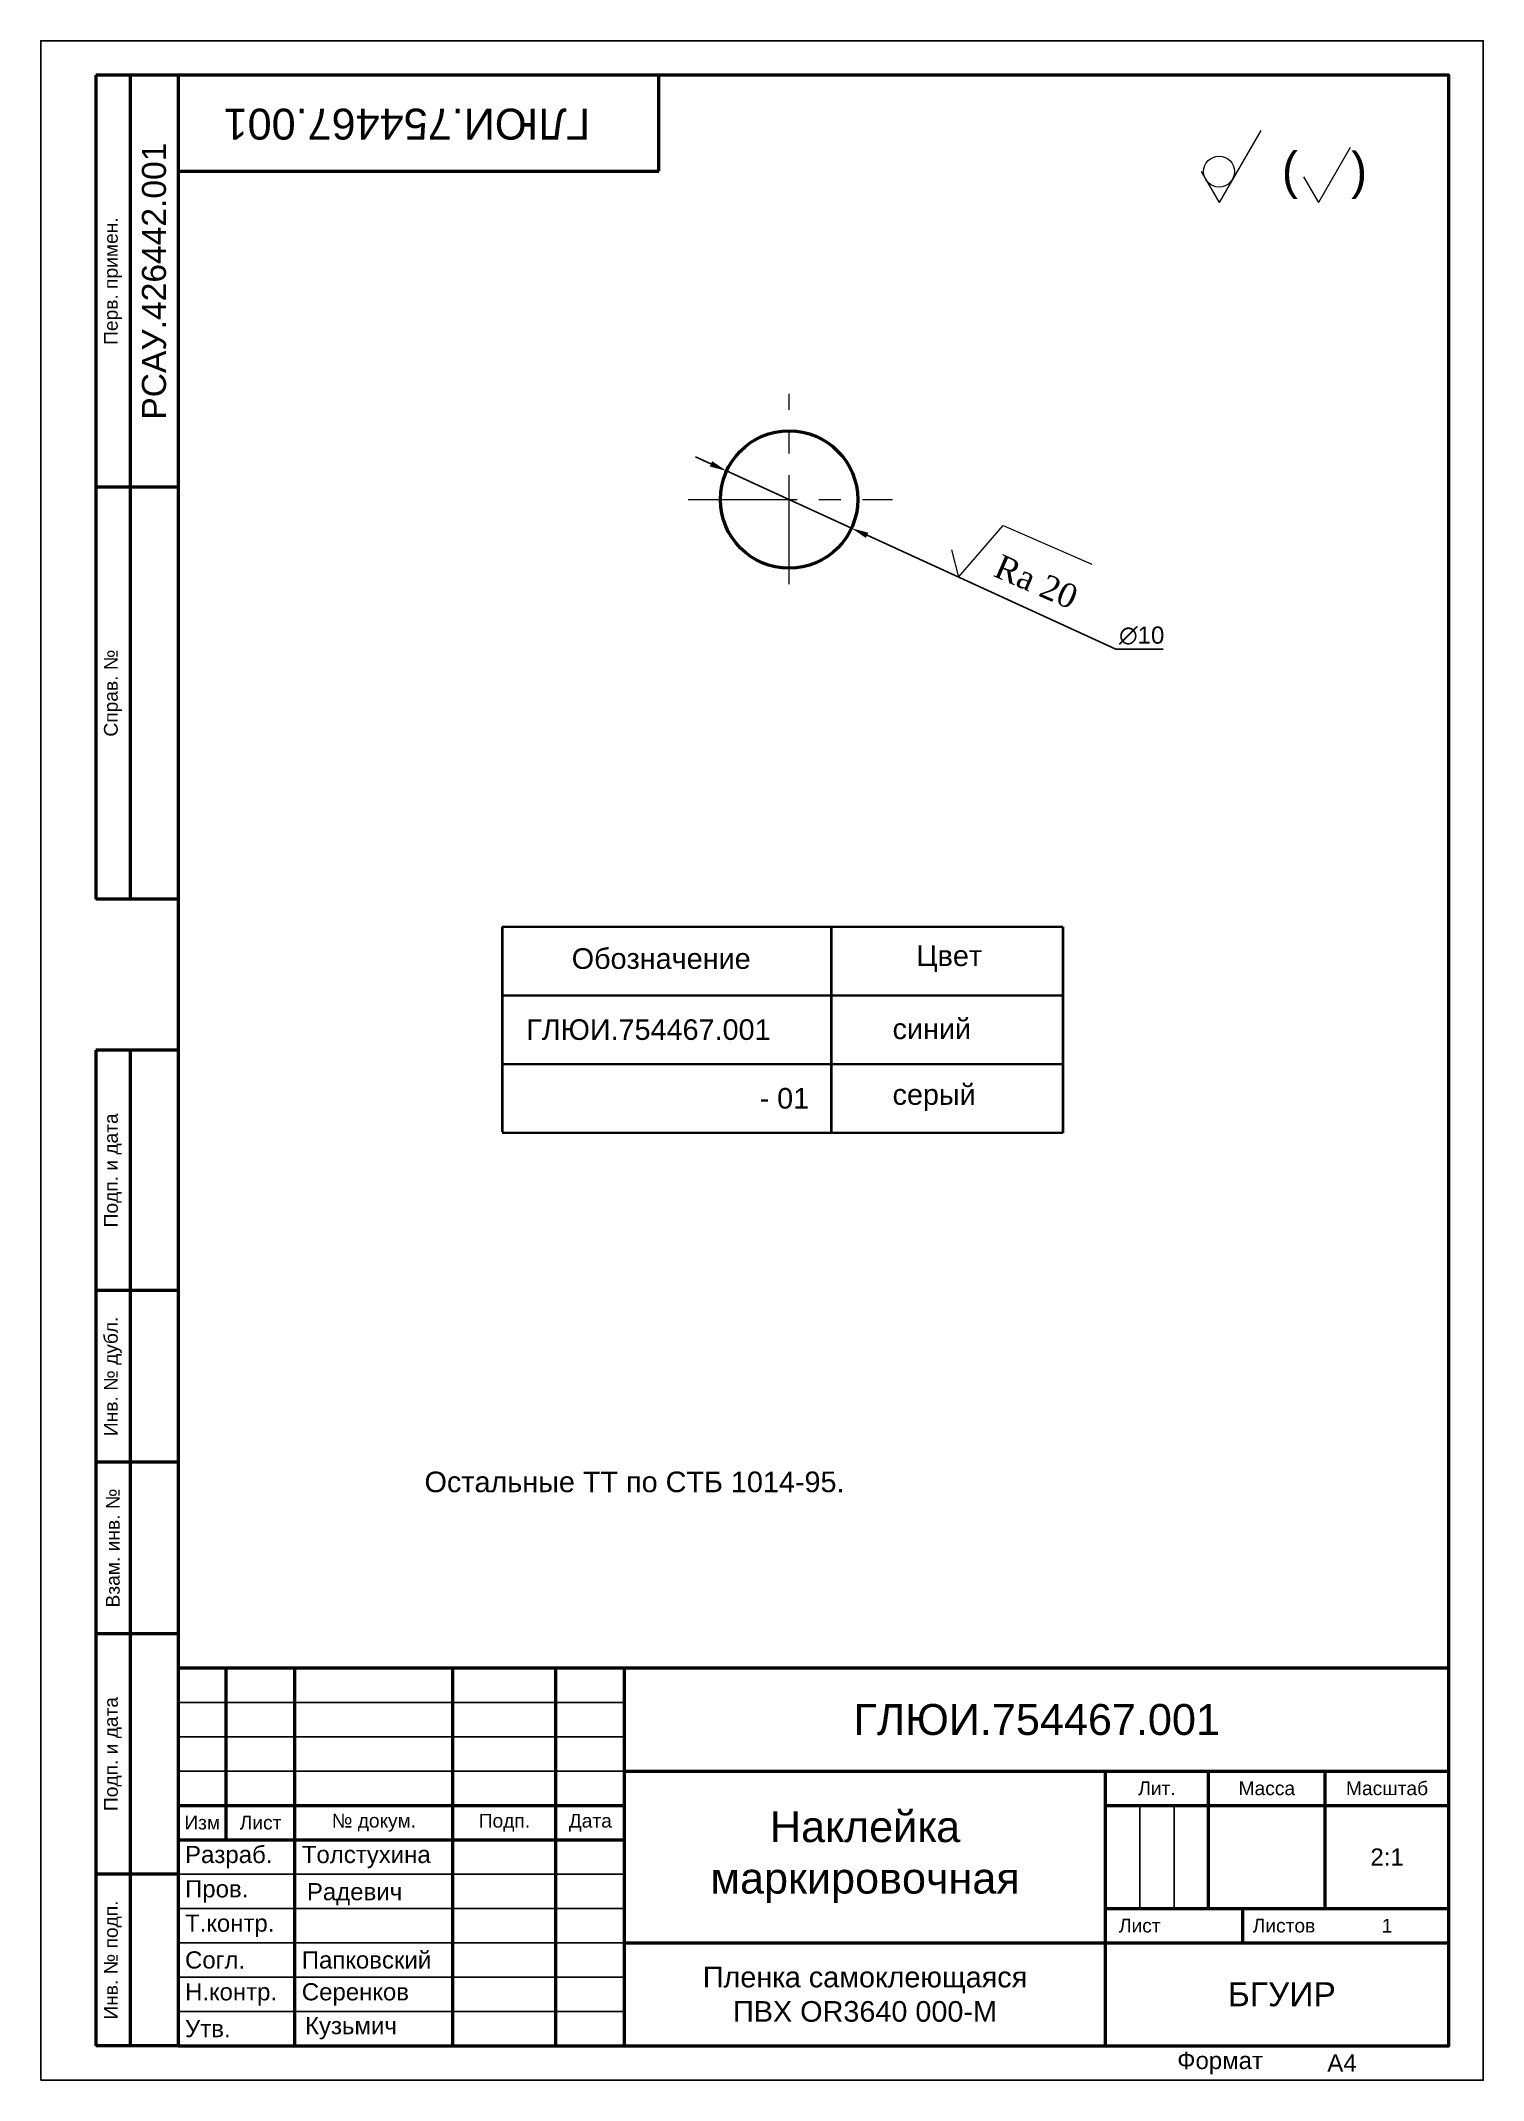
# Model space of a CAD drawing. Header units: millimetres. Extents: x 0 to 210, y 0 to 297.
import ezdxf

# ---------------------------------------------------------------- set-up
doc = ezdxf.new("R2010")
doc.units = ezdxf.units.MM
doc.header["$LTSCALE"] = 0.5
doc.linetypes.add('CENTER', pattern=[50.8, 31.75, -6.35, 6.35, -6.35])
for name, color, linetype, lineweight in [('Оси', 7, 'Continuous', 13), ('Основной', 7, 'Continuous', 50), ('Размеры', 7, 'Continuous', 13), ('Штамп', 7, 'Continuous', 50)]:
    doc.layers.add(name, color=color, linetype=linetype, lineweight=lineweight)
doc.layers.add('РАМКА', color=7, linetype='Continuous')
doc.styles.add('25', font='TIMES.TTF', dxfattribs={"width": 0.8, "height": 2.5})
doc.styles.add('Arial', font='ARIAL.TTF')
doc.styles.get("Standard").update_dxf_attribs({"font": 'ARIAL.TTF', "height": 2.5})
doc.styles.add('Style3.5', font='ARIAL.TTF', dxfattribs={"height": 3.5})
doc.dimstyles.new('ISO-25 (радиус)', dxfattribs={"dimtxt": 2.5, "dimasz": 2.5, "dimexe": 1.25, "dimexo": 0.625, "dimtad": 1, "dimtoh": 1, "dimtxsty": 'Standard', "dimcen": 2.5, "dimadec": 0, "dimazin": 0, "dimtfac": 1, "dimtmove": 0, "dimatfit": 3, "dimfxl": 0, "dimarcsym": 0})

# ---------------------------------------------------------------- blocks, each defined once
blk = doc.blocks.new('*D47')
at = {"layer": 'Defpoints', "color": 0, "lineweight": 40, "ltscale": 0.5}
for p in [(99.85, 234.35), (118.03, 226.02)]:
    blk.add_point(p, dxfattribs=at)
at = {"layer": 'Размеры', "color": 0, "lineweight": -2, "ltscale": 0.5}
for p, q in [((97.57, 235.39), (95.3, 236.43)), ((99.85, 234.35), (118.03, 226.02)), ((156.51, 208.4), (120.3, 224.98)), ((163.43, 208.4), (156.51, 208.4))]:
    blk.add_line(p, q, dxfattribs=at)
at = {"layer": 'Размеры', "color": 0, "lineweight": 40, "ltscale": 0.5}
for points in [[(97.75, 235.77), (97.4, 235.01), (99.85, 234.35)], [(120.48, 225.36), (120.13, 224.6), (118.03, 226.02)]]:
    blk.add_solid(points, dxfattribs=at)
at = {"layer": 'Размеры', "color": 0, "ltscale": 0.5, "insert": (160.28, 210.37), "char_height": 2.5, "attachment_point": 5}
blk.add_mtext('∅10', dxfattribs=at)
blk = doc.blocks.new('Угол')
at = {"layer": 'Размеры'}
for p, q in [((8.08, 8), (0, -6)), ((25.45, 4.7), (19.28, -6)), ((-3.46, 0), (0, -6)), ((16.39, -1), (19.28, -6))]:
    blk.add_line(p, q, dxfattribs=at)
blk.add_circle((0, 0), 3, dxfattribs=at)
at = {"layer": 'Размеры', "char_height": 7, "attachment_point": 1}
for s, insert, width in [('{\\fTypoUpright BT|b0|i0|c0|p66;(}', (12.19, 3.8), 20.1946), ('{\\fTypoUpright BT|b0|i0|c0|p66;)}', (25.62, 3.77), 6.7701)]:
    blk.add_mtext(s, dxfattribs=dict(at, insert=insert, width=width))

msp = doc.modelspace()

# ---------------------------------------------------------------- linework, layer by layer
at = {"ltscale": 0.5}
msp.add_lwpolyline([(0, 0), (210, 0), (210, 297), (0, 297)], close=True, dxfattribs=at)
at = {"layer": 'Оси', "linetype": 'CENTER'}
for p, q in [((108.938, 217.853), (108.938, 245.606)), ((94.247, 230.188), (123.994, 230.188))]:
    msp.add_line(p, q, dxfattribs=at)
at = {"layer": 'Основной', "lineweight": 35, "ltscale": 0.5}
for p, q in [((67.193, 167.978), (148.803, 167.978)), ((67.193, 157.978), (148.803, 157.978)), ((67.193, 147.978), (148.803, 147.978)), ((67.193, 137.978), (148.803, 137.978))]:
    msp.add_line(p, q, dxfattribs=at)
at = {"layer": 'Основной', "lineweight": 40, "ltscale": 0.5}
for p, q in [((67.193, 167.978), (67.193, 138.108)), ((115.055, 167.978), (115.055, 138.108)), ((148.803, 167.978), (148.803, 137.944))]:
    msp.add_line(p, q, dxfattribs=at)
at = {"layer": 'Основной', "ltscale": 0.5}
msp.add_circle((108.938, 230.188), 10, dxfattribs=at)
at = {"layer": 'Размеры', "lineweight": 15}
for p, q in [((133.596, 218.875), (140.131, 226.395)), ((140.131, 226.395), (153.036, 220.792)), ((132.597, 222.852), (133.596, 218.875))]:
    msp.add_line(p, q, dxfattribs=at)
at = {"layer": 'Штамп', "ltscale": 0.5}
for p, q in [((20, 292), (8, 292)), ((8, 292), (8, 172)), ((13, 292), (13, 172)), ((90, 278), (90, 292)), ((20, 278), (90, 278)), ((20, 232), (8, 232)), ((20, 172), (8, 172)), ((20, 150), (8, 150)), ((8, 150), (8, 5)), ((13, 150), (13, 5)), ((20, 115), (8, 115)), ((20, 90), (8, 90)), ((20, 65), (8, 65)), ((205, 60), (20, 60)), ((27, 35), (27, 60)), ((37, 5), (37, 60)), ((60, 5), (60, 60)), ((75, 5), (75, 60)), ((85, 5), (85, 60)), ((85, 45), (205, 45)), ((155, 5), (155, 45)), ((170, 25), (170, 45)), ((187, 25), (187, 45)), ((20, 40), (85, 40)), ((155, 40), (205, 40)), ((20, 35), (85, 35)), ((20, 30), (8, 30)), ((155, 25), (205, 25)), ((175, 20), (175, 25)), ((85, 20), (205, 20)), ((20, 5), (8, 5))]:
    msp.add_line(p, q, dxfattribs=at)
at = {"layer": 'Штамп', "lineweight": 25, "ltscale": 0.5}
for p, q in [((20, 55), (85, 55)), ((20, 50), (85, 50)), ((20, 45), (85, 45)), ((160, 40), (160, 25)), ((165, 40), (165, 25)), ((20, 30), (85, 30)), ((20, 25), (85, 25)), ((20, 20), (85, 20)), ((20, 15), (85, 15)), ((20, 10), (85, 10))]:
    msp.add_line(p, q, dxfattribs=at)
at = {"layer": 'Штамп', "ltscale": 0.5}
msp.add_lwpolyline([(20, 5), (205, 5), (205, 292), (20, 292)], close=True, dxfattribs=at)

# ---------------------------------------------------------------- block references
at = {"layer": 'Размеры', "xscale": 0.75, "yscale": 0.75, "zscale": 0.75}
msp.add_blockref('Угол', (171.544, 277.954), dxfattribs=at)

# ---------------------------------------------------------------- texts
at = {"layer": 'Основной', "lineweight": 40, "ltscale": 0.5, "char_height": 3, "width": 29.84499, "attachment_point": 5}
for s, insert in [('{\\fArial|b0|i0|c204|p34;Обозначение}', (90.322, 163.321)), ('{\\fArial|b0|i0|c204|p34;Цвет}', (132.253, 163.321))]:
    msp.add_mtext(s, dxfattribs=dict(at, insert=insert))
at = {"layer": 'Основной', "insert": (55.869, 85.594), "char_height": 3, "width": 61.43565, "attachment_point": 7, "style": 'Style3.5'}
msp.add_mtext('\\pi-7.5,l7.5,t7.5;{\\fArial|b0|i0|c204|p34;Остальные} {\\fArial|b0|i0|c204|p34;ТТ} {\\fArial|b0|i0|c204|p34;по} {\\fArial|b0|i0|c204|p34;СТБ} 1014-95.', dxfattribs=at)
at = {"layer": 'Размеры', "insert": (139.9, 222.309), "char_height": 3.5, "attachment_point": 1, "rotation": 336.53111, "style": '25'}
msp.add_mtext('{\\fTimes New Roman|b0|i0|c0|p18;\\W1;R\\fTimes New Roman|b0|i0|c204|p18;a 20}', dxfattribs=at)
at = {"layer": 'РАМКА', "insert": (120, 12.5), "char_height": 3, "width": 70, "attachment_point": 5, "style": 'Style3.5'}
msp.add_mtext('{\\fArial|b0|i0|c204|p34;Пленка самоклеющаяся\\PПВХ OR3640 000-M}', dxfattribs=at)
at = {"layer": 'Штамп', "ltscale": 0.5, "attachment_point": 5}
for s, insert, char_height, width, rotation in [('{\\fArial|b0|i0|c204|p34;ГЛЮИ.754467.001}', (53.293, 284.895), 4.5, 78.12663, 180), ('{\\fArial|b0|i0|c204|p34;РСАУ.426442.001}', (16.5, 262), 3.5, 60, 90), ('{\\fArial|b0|i0|c204|p34;Перв. примен.}', (10.5, 262), 2, 60, 90), ('{\\fArial|b0|i0|c204|p34;Справ. №}', (10.5, 202), 2, 60, 90), ('{\\fArial|b0|i0|c204|p34;Подп. и дата}', (10.5, 132.5), 2, 35, 90), ('{\\fArial|b0|i0|c204|p34;Инв. № дубл.}', (10.5, 102.5), 2, 25, 90), ('{\\fArial|b0|i0|c204|p34;Взам. инв. №}', (10.5, 77.5), 2, 25, 90), ('{\\fArial|b0|i0|c204|p34;Подп. и дата}', (10.5, 47.5), 2, 35, 90), ('{\\fArial|b0|i0|c204|p34;Инв. № подп.}', (10.5, 17.5), 2, 25, 90)]:
    msp.add_mtext(s, dxfattribs=dict(at, insert=insert, char_height=char_height, width=width, rotation=rotation))
at = {"layer": 'Штамп', "ltscale": 0.5}
for s, insert, char_height, width, attachment_point in [('{\\fArial|b0|i0|c204|p34;   ГЛЮИ.754467.001}', (67.193, 152.978), 3, 47.86226, 4), ('{\\fArial|b0|i0|c204|p34;синий}', (124.007, 153.091), 3, 11.57296, 4), ('{\\fArial|b0|i0|c204|p34; - 01}', (103.482, 142.978), 3, 11.57296, 4), ('{\\fArial|b0|i0|c204|p34;серый}', (124.007, 143.091), 3, 11.57296, 4), ('{\\fArial|b0|i0|c204|p34;ГЛЮИ.754467.001}', (145, 52.5), 4.5, 120, 5), ('{\\fArial|b0|i0|c204|p34;Лит.}', (162.5, 42.5), 2, 15, 5), ('{\\fArial|b0|i0|c204|p34;Масса}', (178.5, 42.5), 2, 17, 5), ('{\\fArial|b0|i0|c204|p34;Масштаб}', (196, 42.5), 2, 18, 5), ('{\\fArial|b0|i0|c204|p34;№ докум.}', (48.5, 37.5), 2, 23, 5), ('{\\fArial|b0|i0|c204|p34;Подп.}', (67.5, 37.5), 2, 15, 5), ('{\\fArial|b0|i0|c204|p34;Дата}', (80, 37.5), 2, 10, 5), ('{\\fArial|b0|i0|c204|p34;Наклейка\\Pмаркировочная}', (120, 32.5), 4.5, 70, 5), ('{\\fArial|b0|i0|c204|p34;Изм}', (23.5, 37.5), 2, 7, 5), ('{\\fArial|b0|i0|c204|p34;Лист}', (32, 37.5), 2, 10, 5), ('{\\fArial|b0|i0|c204|p34;2:1}', (196, 32.5), 2.5, 18, 5), ('{\\fArial|b0|i0|c204|p34;Лист}', (160, 22.5), 2, 10, 5), ('{\\fArial|b0|i0|c204|p34;Листов}', (181, 22.5), 2, 12, 5), ('{\\fArial|b0|i0|c204|p34;1}', (196, 22.5), 2, 18, 5), ('{\\fArial|b0|i0|c204|p34;Папковский}', (38, 17.5), 2.5, 22, 4), ('{\\fArial|b0|i0|c204|p34; БГУИР}', (180, 12.5), 3.5, 50, 5), ('{\\fArial|b0|i0|c204|p34;Формат}', (171.699, 2.5), 2.5, 18.35952, 5), ('{\\fArial|b0|i0|c204|p34;А4}', (189.438, 2.5), 2.5, 6.76389, 5)]:
    msp.add_mtext(s, dxfattribs=dict(at, insert=insert, char_height=char_height, width=width, attachment_point=attachment_point))
at = {"layer": 'Штамп', "ltscale": 0.5, "char_height": 2.5, "attachment_point": 4, "style": 'Arial'}
for s, insert, width in [('{\\fArial|b0|i0|c204|p34;Разраб.}', (21, 32.5), 16), ('Толстухина', (38, 32.5), 22), ('{\\fArial|b0|i0|c204|p34;Пров.}', (21, 27.5), 16), ('Радевич', (38.737, 27.098), 22), ('{\\fArial|b0|i0|c204|p34;Т.контр.}', (21, 22.5), 16), ('{\\fArial|b0|i0|c204|p34;Согл.}', (21, 17.5), 16), ('{\\fArial|b0|i0|c204|p34;Н.контр.}', (21, 12.5), 16), ('Серенков', (38, 12.5), 22), ('Кузьмич', (38.469, 7.567), 22), ('{\\fArial|b0|i0|c204|p34;Утв.}', (21, 7.5), 16)]:
    msp.add_mtext(s, dxfattribs=dict(at, insert=insert, width=width))

# ---------------------------------------------------------------- dimensions: what is measured, and where the dimension line sits
at = {"layer": 'Размеры', "ltscale": 0.5}
dim = msp.add_diameter_dim_2p(p1=(99.846, 234.352), p2=(118.03, 226.024), dimstyle='ISO-25 (радиус)', override={"dimlfac": 0.5}, dxfattribs=at)
dim.commit()
dim.dimension.update_dxf_attribs({"geometry": '*D47', "text_midpoint": (160.284, 208.4), "dimtype": 163})

doc.saveas('drawing.dxf')
